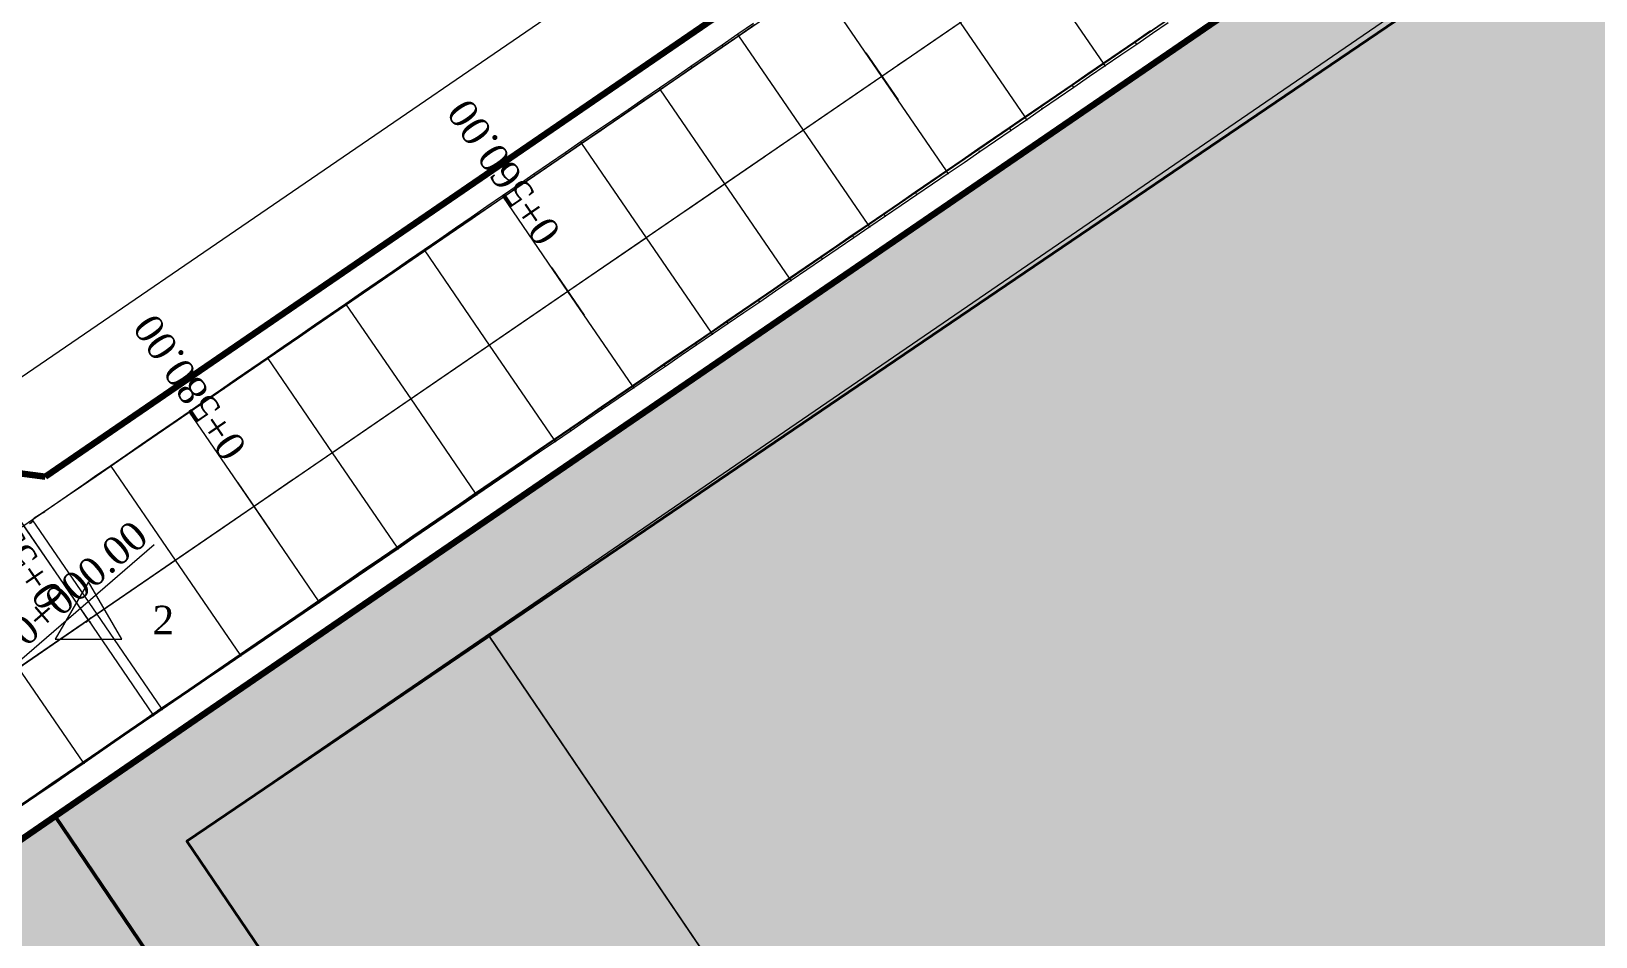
# Model space of a CAD drawing. Header units: metres. Extents: x 478603 to 489313, y 4282657 to 4289463.
# Drawn here: x 479877.6 to 479959.8, y 4287553.9 to 4287601.4 of the extents above; entities that cross this region are included whole.
import ezdxf

# ---------------------------------------------------------------- set-up
doc = ezdxf.new("R2010")
doc.units = ezdxf.units.M
for name, color, linetype, lineweight in [('102', 18, 'Continuous', 50), ('ADAKENARI', 18, 'Continuous', 0), ('EKS_2', 5, 'Continuous', 0), ('EKSENLER', 3, 'Continuous', 0), ('HAT_ENERJI_NAKIL_HAT', 18, 'Continuous', 0), ('HDA_2', 30, 'Continuous', 0), ('HDO_2', 30, 'Continuous', 0), ('ISLETME', 18, 'Continuous', 20), ('KALDIRIM', 11, 'Continuous', 0), ('KDA_2', 150, 'Continuous', 20), ('KYA_2', 1, 'Continuous', 20), ('KYO_2', 1, 'Continuous', 20), ('MUSTEMILAT_CIZGISI', 18, 'Continuous', 50), ('PARSEL_ALAN', 254, 'Continuous', 0), ('PARSEL_SERA_ALAN', 9, 'Continuous', 40), ('PL_ALİNMAN', 1, 'Continuous', 0), ('PL_ENKESIT', 1, 'Continuous', 0), ('PL_KM', 4, 'Continuous', 0), ('PL_KMYAZI', 30, 'Continuous', 0), ('PL_SEMBOL', 7, 'Continuous', 0), ('PL_SOME', 7, 'Continuous', 0), ('PL_TOTFKM', 7, 'Continuous', 0), ('RAKORDMAN', 3, 'Continuous', 0), ('SEV_KYA_HDA', 3, 'Continuous', 0), ('SEV_KYO_HDO', 3, 'Continuous', 0), ('SEV_YKA_KDA', 3, 'Continuous', 0), ('SNR_YAPIYAK', 18, 'Continuous', 0), ('YKA_2', 33, 'Continuous', 0), ('YKO_2', 33, 'Continuous', 0)]:
    doc.layers.add(name, color=color, linetype=linetype, lineweight=lineweight)
doc.styles.get("Standard").update_dxf_attribs({"font": 'times.ttf'})

# ---------------------------------------------------------------- blocks, each defined once
blk = doc.blocks.new('3')
at = {"layer": 'PL_SEMBOL'}
for p, q in [((0, 2), (-1.75, -1)), ((1.75, -1), (0, 2)), ((0.125, 0.125), (-0.125, -0.125)), ((-0.125, 0.125), (0.125, -0.125)), ((-1.75, -1), (1.75, -1))]:
    blk.add_line(p, q, dxfattribs=at)

msp = doc.modelspace()

# ---------------------------------------------------------------- hatches: boundary and pattern name
at = {"layer": 'PARSEL_ALAN'}
for points in [[(479996.216, 4287399.348), (480059.064, 4287488.921), (480291.133, 4287819.673), (480291.199, 4287822.992), (480283.534, 4287834.907), (480280.802, 4287835.46), (479887.055, 4287565.852), (479878.804, 4287560.202), (479991.995, 4287393.333)], [(479643.933, 4287398.761), (479870.571, 4287554.525), (479878.804, 4287560.202), (479991.995, 4287393.333), (479987.775, 4287387.317), (479817.893, 4287145.197)]]:
    msp.add_hatch(color=256, dxfattribs=at).paths.add_polyline_path(points)
at = {"layer": 'PARSEL_SERA_ALAN'}
msp.add_hatch(color=256, dxfattribs=at).paths.add_polyline_path([(479889.336, 4287561.312), (480275.034, 4287822.94), (480280.648, 4287814.665), (480272.703, 4287809.276), (480264.759, 4287803.887), (480267.565, 4287799.749), (480259.621, 4287794.36), (480262.428, 4287790.222), (480254.483, 4287784.833), (480257.29, 4287780.695), (480241.4, 4287769.917), (480244.207, 4287765.779), (480236.262, 4287760.39), (480239.069, 4287756.252), (480231.125, 4287750.863), (480223.18, 4287745.474), (480225.987, 4287741.336), (480218.042, 4287735.947), (480220.849, 4287731.809), (480212.904, 4287726.42), (480215.711, 4287722.282), (480199.822, 4287711.504), (480202.628, 4287707.366), (480194.684, 4287701.977), (480197.49, 4287697.839), (480189.546, 4287692.45), (480192.353, 4287688.312), (480176.463, 4287677.534), (480179.27, 4287673.396), (480171.325, 4287668.007), (480174.132, 4287663.87), (480166.187, 4287658.48), (480168.994, 4287654.343), (480153.105, 4287643.564), (480155.912, 4287639.427), (480147.967, 4287634.038), (480150.774, 4287629.9), (480142.829, 4287624.511), (480134.884, 4287619.122), (480137.691, 4287614.984), (480129.747, 4287609.595), (480132.553, 4287605.457), (480124.609, 4287600.068), (480127.415, 4287595.93), (480111.526, 4287585.152), (480114.333, 4287581.014), (480106.388, 4287575.625), (480109.195, 4287571.487), (480101.25, 4287566.098), (480104.057, 4287561.96), (480088.168, 4287551.182), (480090.975, 4287547.044), (480083.03, 4287541.655), (480085.837, 4287537.517), (480069.947, 4287526.739), (480072.754, 4287522.601), (480064.809, 4287517.212), (480067.616, 4287513.074), (480059.672, 4287507.685), (480062.478, 4287503.547), (480046.589, 4287492.769), (480049.396, 4287488.631), (480041.451, 4287483.242), (480044.258, 4287479.104), (480036.313, 4287473.715), (480039.12, 4287469.578), (480023.231, 4287458.799), (480026.037, 4287454.662), (480018.093, 4287449.273), (480020.9, 4287445.135), (480005.01, 4287434.357), (480007.817, 4287430.219), (479999.872, 4287424.83), (480002.679, 4287420.692), (479994.734, 4287415.303), (479997.541, 4287411.165), (479989.597, 4287405.776), (479885.745, 4287558.876)])

# ---------------------------------------------------------------- linework, layer by layer
at = {"layer": '102'}
msp.add_line((479991.995, 4287393.333, 939.184), (479878.804, 4287560.202, 931.748), dxfattribs=at)
at = {"layer": 'ADAKENARI', "lineweight": 158}
for p, q in [((480355.138, 4287904.539), (479878.286, 4287578.027)), ((479887.055, 4287565.852), (480280.802, 4287835.46)), ((479432.514, 4287253.457), (479887.055, 4287565.852))]:
    msp.add_line(p, q, dxfattribs=at)
at = {"layer": 'ADAKENARI', "lineweight": 100}
msp.add_line((479878.286, 4287578.027), (479870.894, 4287578.987), dxfattribs=at)
at = {"layer": 'EKS_2'}
for p in [(479922.276, 4287599.058, 932.85), (479918.151, 4287596.234, 932.712), (479914.025, 4287593.409, 932.574), (479909.899, 4287590.584, 932.436), (479905.774, 4287587.759, 932.298), (479901.648, 4287584.934, 932.16), (479897.523, 4287582.109, 932.023), (479893.397, 4287579.284, 931.885), (479889.272, 4287576.459, 931.747), (479885.146, 4287573.635, 931.609), (479880.565, 4287570.498, 931.456), (479881.021, 4287570.81, 931.471)]:
    msp.add_point(p, dxfattribs=at)
at = {"layer": 'EKSENLER'}
for p in [(480367.836, 4287904.143), (479420.676, 4287254.422)]:
    msp.add_line(p, (479880.565, 4287570.498), dxfattribs=at)
at = {"layer": 'HAT_ENERJI_NAKIL_HAT'}
for p, q in [((480053.969, 4287689.231, 119.215), (479898.93, 4287583.079, 119.215)), ((479898.93, 4287583.079, 119.215), (479722.87, 4287462.457, 119.215))]:
    msp.add_line(p, q, dxfattribs=at)
at = {"layer": 'HDA_2'}
msp.add_polyline3d([(479915.58, 4287601.757, 932.57), (479914.755, 4287601.192, 932.542), (479913.93, 4287600.627, 932.514), (479913.105, 4287600.062, 932.487), (479912.28, 4287599.498, 932.459), (479911.455, 4287598.933, 932.432), (479910.63, 4287598.368, 932.404), (479909.804, 4287597.803, 932.376), (479908.979, 4287597.238, 932.349), (479908.154, 4287596.673, 932.321), (479907.329, 4287596.108, 932.294), (479906.504, 4287595.543, 932.266), (479905.679, 4287594.978, 932.239), (479904.854, 4287594.413, 932.211), (479904.029, 4287593.848, 932.183), (479903.204, 4287593.283, 932.156), (479902.378, 4287592.718, 932.128), (479901.553, 4287592.153, 932.101), (479900.728, 4287591.588, 932.073), (479899.903, 4287591.023, 932.046), (479899.078, 4287590.458, 932.018), (479898.253, 4287589.893, 931.99), (479897.428, 4287589.328, 931.963), (479896.603, 4287588.763, 931.935), (479895.778, 4287588.198, 931.908), (479894.952, 4287587.633, 931.88), (479894.127, 4287587.068, 931.853), (479893.302, 4287586.503, 931.825), (479892.477, 4287585.938, 931.797), (479891.652, 4287585.373, 931.77), (479890.827, 4287584.808, 931.742), (479890.002, 4287584.243, 931.715), (479889.177, 4287583.678, 931.687), (479888.352, 4287583.113, 931.66), (479887.526, 4287582.548, 931.632), (479886.701, 4287581.983, 931.604), (479885.876, 4287581.418, 931.577), (479885.051, 4287580.853, 931.549), (479884.226, 4287580.288, 931.522), (479883.401, 4287579.723, 931.494), (479882.576, 4287579.159, 931.467), (479881.751, 4287578.594, 931.439), (479879.814, 4287577.268, 931.452)], dxfattribs=at)
for p in [(479914.755, 4287601.192, 932.542), (479910.63, 4287598.368, 932.404), (479906.504, 4287595.543, 932.266), (479902.378, 4287592.718, 932.128), (479898.253, 4287589.893, 931.99), (479894.127, 4287587.068, 931.853), (479890.002, 4287584.243, 931.715), (479885.876, 4287581.418, 931.577), (479881.751, 4287578.594, 931.439)]:
    msp.add_point(p, dxfattribs=at)
at = {"layer": 'HDO_2'}
msp.add_polyline3d([(479936.405, 4287601.434, 933.231), (479935.58, 4287600.869, 933.183), (479934.754, 4287600.304, 933.135), (479933.929, 4287599.74, 933.086), (479933.104, 4287599.175, 933.038), (479932.279, 4287598.61, 932.99), (479931.454, 4287598.045, 932.942), (479930.629, 4287597.48, 932.894), (479929.803, 4287596.915, 932.845), (479928.978, 4287596.35, 932.812), (479928.153, 4287595.786, 932.779), (479927.328, 4287595.221, 932.746), (479926.503, 4287594.656, 932.713), (479925.677, 4287594.091, 932.68), (479924.852, 4287593.526, 932.652), (479924.027, 4287592.961, 932.624), (479923.202, 4287592.397, 932.597), (479922.377, 4287591.832, 932.569), (479921.551, 4287591.267, 932.542), (479920.726, 4287590.702, 932.514), (479919.901, 4287590.137, 932.487), (479919.076, 4287589.572, 932.459), (479918.251, 4287589.007, 932.431), (479917.425, 4287588.443, 932.404), (479916.6, 4287587.878, 932.376), (479915.775, 4287587.313, 932.349), (479914.95, 4287586.748, 932.321), (479914.125, 4287586.183, 932.294), (479913.299, 4287585.618, 932.266), (479912.474, 4287585.054, 932.238), (479911.649, 4287584.489, 932.211), (479910.824, 4287583.924, 932.183), (479909.999, 4287583.359, 932.156), (479909.173, 4287582.794, 932.128), (479908.348, 4287582.229, 932.101), (479907.523, 4287581.664, 932.073), (479906.698, 4287581.1, 932.045), (479905.873, 4287580.535, 932.018), (479905.047, 4287579.97, 931.99), (479904.222, 4287579.405, 931.963), (479903.397, 4287578.84, 931.935), (479902.572, 4287578.275, 931.908), (479901.747, 4287577.711, 931.88), (479900.921, 4287577.146, 931.852), (479900.096, 4287576.581, 931.825), (479899.271, 4287576.016, 931.797), (479898.446, 4287575.451, 931.77), (479897.621, 4287574.887, 931.742), (479896.795, 4287574.322, 931.715), (479895.969, 4287573.756, 931.687), (479895.143, 4287573.19, 931.659), (479894.317, 4287572.625, 931.632), (479893.492, 4287572.06, 931.604), (479892.669, 4287571.497, 931.577), (479891.852, 4287570.938, 931.55), (479891.037, 4287570.38, 931.522), (479890.22, 4287569.821, 931.495), (479889.394, 4287569.255, 931.467), (479888.543, 4287568.673, 931.439), (479887.649, 4287568.061, 931.409), (479886.739, 4287567.438, 931.379), (479885.848, 4287566.828, 931.349), (479885.029, 4287566.267, 931.322), (479884.417, 4287565.849, 931.301), (479884.187, 4287565.691, 931.294), (479884.157, 4287565.671, 931.293), (479884.178, 4287565.685, 931.292), (479884.158, 4287565.672, 931.292), (479883.962, 4287565.537, 931.286), (479883.431, 4287565.172, 931.268), (479882.715, 4287564.68, 931.244), (479881.931, 4287564.141, 931.218), (479881.122, 4287563.585, 931.191), (479880.305, 4287563.024, 931.163), (479879.48, 4287562.458, 931.136), (479878.656, 4287561.892, 931.108), (479877.832, 4287561.325, 931.081), (479877.008, 4287560.759, 931.053)], dxfattribs=at)
for p in [(479933.929, 4287599.74, 933.086), (479929.803, 4287596.915, 932.845), (479925.677, 4287594.091, 932.68), (479921.551, 4287591.267, 932.542), (479917.425, 4287588.443, 932.404), (479913.299, 4287585.618, 932.266), (479909.173, 4287582.794, 932.128), (479905.047, 4287579.97, 931.99), (479900.921, 4287577.146, 931.852), (479896.795, 4287574.322, 931.715), (479892.669, 4287571.497, 931.577), (479888.543, 4287568.673, 931.439), (479883.962, 4287565.537, 931.286), (479884.417, 4287565.849, 931.301), (479880.305, 4287563.024, 931.163)]:
    msp.add_point(p, dxfattribs=at)
at = {"layer": 'ISLETME'}
for p, q in [((479901.634, 4287569.655), (479885.736, 4287558.889)), ((479954.963, 4287491.035), (479901.634, 4287569.655)), ((479885.736, 4287558.889), (479939.074, 4287480.257))]:
    msp.add_line(p, q, dxfattribs=at)
at = {"layer": 'KALDIRIM'}
for p, q in [((480358.428, 4287904.974), (479877.175, 4287575.448)), ((479871.352, 4287556.882), (480278.883, 4287835.964))]:
    msp.add_line(p, q, dxfattribs=at)
at = {"layer": 'KDA_2'}
msp.add_polyline3d([(479878.287, 4287576.21, 931.373), (479878.139, 4287576.115, 931.35), (479877.993, 4287576.021, 931.328), (479877.851, 4287575.929, 931.306), (479877.722, 4287575.841, 931.286), (479877.628, 4287575.764, 931.27), (479877.598, 4287575.708, 931.267), (479877.593, 4287575.662, 931.265), (479877.572, 4287575.615, 931.263), (479877.478, 4287575.554, 931.257)], dxfattribs=at)
msp.add_point((479877.628, 4287575.764, 931.27), dxfattribs=at)
at = {"layer": 'KYA_2'}
msp.add_polyline3d([(479915.527, 4287601.835, 933.509), (479914.703, 4287601.269, 933.465), (479913.879, 4287600.702, 933.424), (479913.054, 4287600.136, 933.383), (479912.23, 4287599.57, 933.341), (479911.406, 4287599.004, 933.3), (479910.581, 4287598.438, 933.259), (479909.756, 4287597.873, 933.228), (479908.931, 4287597.308, 933.197), (479908.106, 4287596.742, 933.166), (479907.281, 4287596.177, 933.136), (479906.457, 4287595.612, 933.105), (479905.632, 4287595.046, 933.062), (479904.808, 4287594.48, 933.019), (479903.984, 4287593.914, 932.976), (479903.159, 4287593.347, 932.933), (479902.335, 4287592.781, 932.89), (479901.512, 4287592.214, 932.838), (479900.688, 4287591.647, 932.787), (479899.864, 4287591.08, 932.735), (479899.04, 4287590.513, 932.684), (479898.217, 4287589.946, 932.632), (479897.393, 4287589.379, 932.586), (479896.569, 4287588.813, 932.539), (479895.745, 4287588.246, 932.492), (479894.92, 4287587.68, 932.446), (479894.096, 4287587.113, 932.399), (479893.273, 4287586.546, 932.345), (479892.449, 4287585.979, 932.291), (479891.625, 4287585.412, 932.236), (479890.801, 4287584.844, 932.182), (479889.978, 4287584.277, 932.128), (479889.156, 4287583.711, 932.069), (479888.335, 4287583.144, 932.01), (479887.513, 4287582.577, 931.95), (479886.689, 4287582.01, 931.891), (479885.862, 4287581.439, 931.831), (479885.027, 4287580.864, 931.774), (479884.19, 4287580.288, 931.718), (479883.356, 4287579.714, 931.662), (479882.533, 4287579.147, 931.606), (479881.744, 4287578.603, 931.553), (479881.017, 4287578.1, 931.515), (479880.323, 4287577.62, 931.479), (479879.641, 4287577.147, 931.443), (479878.963, 4287576.678, 931.408), (479878.287, 4287576.21, 931.373)], dxfattribs=at)
for p in [(479914.703, 4287601.269, 933.465), (479910.581, 4287598.438, 933.259), (479906.457, 4287595.612, 933.105), (479902.335, 4287592.781, 932.89), (479898.217, 4287589.946, 932.632), (479894.096, 4287587.113, 932.399), (479889.978, 4287584.277, 932.128), (479885.862, 4287581.439, 931.831), (479881.744, 4287578.603, 931.553)]:
    msp.add_point(p, dxfattribs=at)
at = {"layer": 'KYO_2'}
msp.add_polyline3d([(479937.319, 4287601.87, 934.847), (479936.493, 4287601.305, 934.8), (479935.668, 4287600.74, 934.752), (479934.843, 4287600.175, 934.704), (479934.018, 4287599.61, 934.656), (479933.193, 4287599.044, 934.621), (479932.369, 4287598.478, 934.587), (479931.545, 4287597.912, 934.552), (479930.721, 4287597.346, 934.518), (479929.896, 4287596.78, 934.483), (479929.071, 4287596.215, 934.44), (479928.245, 4287595.651, 934.397), (479927.419, 4287595.087, 934.354), (479926.593, 4287594.523, 934.311), (479925.767, 4287593.96, 934.268), (479924.94, 4287593.397, 934.212), (479924.114, 4287592.835, 934.157), (479923.287, 4287592.272, 934.101), (479922.46, 4287591.71, 934.046), (479921.633, 4287591.147, 933.99), (479920.807, 4287590.584, 933.948), (479919.981, 4287590.02, 933.905), (479919.155, 4287589.457, 933.862), (479918.329, 4287588.893, 933.82), (479917.503, 4287588.329, 933.777), (479916.677, 4287587.766, 933.728), (479915.85, 4287587.203, 933.679), (479915.024, 4287586.64, 933.629), (479914.197, 4287586.077, 933.58), (479913.371, 4287585.514, 933.531), (479912.545, 4287584.951, 933.489), (479911.719, 4287584.387, 933.447), (479910.893, 4287583.823, 933.405), (479910.067, 4287583.259, 933.363), (479909.241, 4287582.696, 933.321), (479908.415, 4287582.132, 933.275), (479907.589, 4287581.569, 933.23), (479906.762, 4287581.005, 933.184), (479905.936, 4287580.442, 933.139), (479905.11, 4287579.879, 933.094), (479904.283, 4287579.316, 933.038), (479903.456, 4287578.754, 932.983), (479902.629, 4287578.192, 932.927), (479901.802, 4287577.629, 932.872), (479900.976, 4287577.066, 932.817), (479900.15, 4287576.503, 932.782), (479899.325, 4287575.938, 932.747), (479898.499, 4287575.374, 932.712), (479897.674, 4287574.81, 932.677), (479896.848, 4287574.245, 932.642), (479896.021, 4287573.68, 932.609), (479895.195, 4287573.114, 932.575), (479894.369, 4287572.549, 932.542), (479893.543, 4287571.985, 932.508), (479892.72, 4287571.423, 932.475), (479891.902, 4287570.866, 932.42), (479891.085, 4287570.31, 932.365), (479890.266, 4287569.753, 932.311), (479889.439, 4287569.19, 932.255), (479888.586, 4287568.61, 932.198), (479887.69, 4287568.001, 932.133), (479886.778, 4287567.381, 932.067), (479885.885, 4287566.774, 932.002), (479885.064, 4287566.216, 931.942), (479884.451, 4287565.8, 931.898), (479884.22, 4287565.643, 931.886), (479884.19, 4287565.622, 931.885), (479884.211, 4287565.637, 931.884), (479884.191, 4287565.623, 931.883), (479883.995, 4287565.489, 931.873), (479883.464, 4287565.124, 931.853), (479882.748, 4287564.632, 931.825), (479881.963, 4287564.094, 931.795), (479881.154, 4287563.538, 931.764), (479880.337, 4287562.977, 931.733), (479879.512, 4287562.411, 931.7), (479878.688, 4287561.846, 931.667), (479877.863, 4287561.28, 931.633), (479877.039, 4287560.714, 931.6)], dxfattribs=at)
for p in [(479934.018, 4287599.61, 934.656), (479929.896, 4287596.78, 934.483), (479925.767, 4287593.96, 934.268), (479921.633, 4287591.147, 933.99), (479917.503, 4287588.329, 933.777), (479913.371, 4287585.514, 933.531), (479909.241, 4287582.696, 933.321), (479905.11, 4287579.879, 933.094), (479900.976, 4287577.066, 932.817), (479896.848, 4287574.245, 932.642), (479892.72, 4287571.423, 932.475), (479888.586, 4287568.61, 932.198), (479883.995, 4287565.489, 931.873), (479884.451, 4287565.8, 931.898), (479880.337, 4287562.977, 931.733)]:
    msp.add_point(p, dxfattribs=at)
at = {"layer": 'MUSTEMILAT_CIZGISI', "lineweight": 13}
msp.add_polyline3d([(479885.745, 4287558.876, 0), (479901.634, 4287569.655, 0), (479954.963, 4287491.035, 0), (479939.074, 4287480.257, 0), (479885.745, 4287558.876, 0)], close=True, dxfattribs=at)
at = {"layer": 'PARSEL_ALAN'}
for points in [[(479996.216, 4287399.348, 939.645), (480059.064, 4287488.921, 943.267), (480291.133, 4287819.673, 945.979), (480291.199, 4287822.992, 946.036), (480283.534, 4287834.907, 945.68), (480280.802, 4287835.46, 945.573), (479887.055, 4287565.852, 932.114), (479878.804, 4287560.202, 932.161), (479991.995, 4287393.333, 939.518), (479996.216, 4287399.348, 939.645)], [(479996.216, 4287399.348, 0), (480059.064, 4287488.921, 0), (480291.133, 4287819.673, 0), (480291.199, 4287822.992, 0), (480283.534, 4287834.907, 0), (480280.802, 4287835.46, 0), (479887.055, 4287565.852, 0), (479878.804, 4287560.202, 0), (479991.995, 4287393.333, 0), (479996.216, 4287399.348, 0)], [(479643.933, 4287398.761, 927.06), (479870.571, 4287554.525, 931.416), (479878.804, 4287560.202, 931.748), (479991.995, 4287393.333, 939.184), (479987.775, 4287387.317, 939.205), (479817.893, 4287145.197, 932.321), (479643.933, 4287398.761, 927.06)], [(479643.933, 4287398.761, 0), (479870.571, 4287554.525, 0), (479878.804, 4287560.202, 0), (479991.995, 4287393.333, 0), (479987.775, 4287387.317, 0), (479817.893, 4287145.197, 0), (479643.933, 4287398.761, 0)]]:
    msp.add_polyline3d(points, close=True, dxfattribs=at)
at = {"layer": 'PARSEL_SERA_ALAN'}
msp.add_polyline3d([(479989.597, 4287405.776, 0), (479885.745, 4287558.876, 0), (479889.336, 4287561.312, 0), (479889.336, 4287561.312, 0), (480275.034, 4287822.94, 0)], dxfattribs=at)
msp.add_polyline3d([(479989.597, 4287405.776, 0), (479885.745, 4287558.876, 0), (479889.336, 4287561.312, 0), (479889.336, 4287561.312, 0), (480275.034, 4287822.94, 0)], dxfattribs=at)
at = {"layer": 'PL_ALİNMAN'}
for p, q in [((479928.464, 4287603.296), (479924.339, 4287600.471)), ((479923.514, 4287599.906), (479923.101, 4287599.623)), ((479922.276, 4287599.058), (479918.151, 4287596.234)), ((479917.325, 4287595.669), (479916.913, 4287595.386)), ((479916.088, 4287594.821), (479911.962, 4287591.996)), ((479911.137, 4287591.431), (479910.725, 4287591.149)), ((479909.899, 4287590.584), (479905.774, 4287587.759)), ((479904.949, 4287587.194), (479904.536, 4287586.911)), ((479903.711, 4287586.347), (479899.586, 4287583.522)), ((479898.76, 4287582.957), (479898.348, 4287582.674)), ((479897.523, 4287582.109), (479893.397, 4287579.284)), ((479892.572, 4287578.719), (479892.16, 4287578.437)), ((479891.334, 4287577.872), (479887.209, 4287575.047)), ((479886.384, 4287574.482), (479885.971, 4287574.2)), ((479885.146, 4287573.635), (479881.021, 4287570.81)), ((479880.565, 4287570.498), (479876.444, 4287567.666))]:
    msp.add_line(p, q, dxfattribs=at)
at = {"layer": 'PL_ENKESIT'}
for points in [[(479934.018, 4287599.61, 934.656), (479933.929, 4287599.74, 933.086), (479933.924, 4287599.748, 933.136), (479930.527, 4287604.708, 933.257), (479927.137, 4287609.659, 933.137), (479927.132, 4287609.667, 933.087), (479927.07, 4287609.758, 934.185)], [(479929.896, 4287596.78, 934.483), (479929.803, 4287596.915, 932.845), (479929.798, 4287596.924, 932.895), (479926.402, 4287601.883, 933.016), (479923.012, 4287606.834, 932.896), (479923.006, 4287606.842, 932.846), (479922.946, 4287606.929, 933.903)], [(479925.767, 4287593.96, 934.268), (479925.677, 4287594.091, 932.68), (479925.672, 4287594.099, 932.73), (479922.276, 4287599.058, 932.85), (479918.886, 4287604.009, 932.73), (479918.881, 4287604.017, 932.68), (479918.824, 4287604.1, 933.684)], [(479921.633, 4287591.147, 933.99), (479921.551, 4287591.267, 932.542), (479921.546, 4287591.275, 932.592), (479918.151, 4287596.234, 932.712), (479914.761, 4287601.184, 932.592), (479914.755, 4287601.192, 932.542), (479914.703, 4287601.269, 933.465)], [(479917.503, 4287588.329, 933.777), (479917.425, 4287588.443, 932.404), (479917.42, 4287588.451, 932.454), (479914.025, 4287593.409, 932.574), (479910.635, 4287598.359, 932.454), (479910.63, 4287598.368, 932.404), (479910.581, 4287598.438, 933.259)], [(479913.371, 4287585.514, 933.531), (479913.299, 4287585.618, 932.266), (479913.294, 4287585.627, 932.316), (479909.899, 4287590.584, 932.436), (479906.51, 4287595.534, 932.316), (479906.504, 4287595.543, 932.266), (479906.457, 4287595.612, 933.105)], [(479909.241, 4287582.696, 933.321), (479909.173, 4287582.794, 932.128), (479909.168, 4287582.802, 932.178), (479905.774, 4287587.759, 932.298), (479902.384, 4287592.71, 932.178), (479902.378, 4287592.718, 932.128), (479902.335, 4287592.781, 932.89)], [(479905.11, 4287579.879, 933.094), (479905.047, 4287579.97, 931.99), (479905.042, 4287579.978, 932.04), (479901.648, 4287584.934, 932.16), (479898.259, 4287589.885, 932.04), (479898.253, 4287589.893, 931.99), (479898.217, 4287589.946, 932.632)], [(479900.976, 4287577.066, 932.817), (479900.921, 4287577.146, 931.852), (479900.916, 4287577.154, 931.903), (479897.523, 4287582.109, 932.023), (479894.133, 4287587.06, 931.903), (479894.127, 4287587.068, 931.853), (479894.096, 4287587.113, 932.399)], [(479896.848, 4287574.245, 932.642), (479896.795, 4287574.322, 931.715), (479896.79, 4287574.33, 931.765), (479893.397, 4287579.284, 931.885), (479890.007, 4287584.235, 931.765), (479890.002, 4287584.243, 931.715), (479889.978, 4287584.277, 932.128)], [(479892.72, 4287571.423, 932.475), (479892.669, 4287571.497, 931.577), (479892.664, 4287571.506, 931.627), (479889.272, 4287576.459, 931.747), (479885.882, 4287581.41, 931.627), (479885.876, 4287581.418, 931.577), (479885.862, 4287581.439, 931.831)], [(479888.586, 4287568.61, 932.198), (479888.543, 4287568.673, 931.439), (479888.538, 4287568.681, 931.489), (479885.146, 4287573.635, 931.609), (479881.756, 4287578.585, 931.489), (479881.751, 4287578.594, 931.439), (479881.744, 4287578.603, 931.553)], [(479883.995, 4287565.489, 931.873), (479883.962, 4287565.537, 931.286), (479883.956, 4287565.545, 931.336), (479880.565, 4287570.498, 931.456), (479877.175, 4287575.449, 931.336), (479877.173, 4287575.452, 931.242)], [(479884.451, 4287565.8, 931.898), (479884.417, 4287565.849, 931.301), (479884.412, 4287565.857, 931.351), (479881.021, 4287570.81, 931.471), (479877.631, 4287575.76, 931.351), (479877.628, 4287575.764, 931.27)], [(479880.337, 4287562.977, 931.733), (479880.305, 4287563.024, 931.163), (479880.299, 4287563.032, 931.213), (479876.899, 4287567.979, 931.333), (479872.638, 4287574.178, 931.183), (479872.635, 4287574.184, 931.056)]]:
    msp.add_polyline3d(points, dxfattribs=at)
at = {"layer": 'PL_KM'}
for p, q in [((479921.429, 4287600.296), (479923.124, 4287597.821)), ((479904.926, 4287588.997), (479906.621, 4287586.521)), ((479888.424, 4287577.697), (479890.119, 4287575.222))]:
    msp.add_line(p, q, dxfattribs=at)
at = {"layer": 'PL_SOME'}
msp.add_point((479880.565, 4287570.498), dxfattribs=at)
at = {"layer": 'RAKORDMAN'}
for p, q in [((479978.257, 4287630.092), (479871.352, 4287556.882, 812.81)), ((479931.184, 4287612.43, 796.106), (479887.7, 4287582.655, 762.814)), ((479887.7, 4287582.655, 762.814), (479877.06, 4287575.372, 672.893))]:
    msp.add_line(p, q, dxfattribs=at)
msp.add_point((479887.7, 4287582.655, 762.814), dxfattribs=at)
at = {"layer": 'SEV_KYA_HDA'}
for p, q in [((479913.879, 4287600.702, 933.424), (479913.904, 4287600.665, 932.969)), ((479912.23, 4287599.57, 933.341), (479912.28, 4287599.498, 932.459)), ((479910.581, 4287598.438, 933.259), (479910.605, 4287598.403, 932.831)), ((479908.931, 4287597.308, 933.197), (479908.979, 4287597.238, 932.349)), ((479907.281, 4287596.177, 933.136), (479907.305, 4287596.142, 932.715)), ((479905.632, 4287595.046, 933.062), (479905.679, 4287594.978, 932.239)), ((479903.984, 4287593.914, 932.976), (479904.006, 4287593.881, 932.58)), ((479902.335, 4287592.781, 932.89), (479902.378, 4287592.718, 932.128)), ((479900.688, 4287591.647, 932.787), (479900.708, 4287591.617, 932.43)), ((479899.04, 4287590.513, 932.684), (479899.078, 4287590.458, 932.018)), ((479897.393, 4287589.379, 932.586), (479897.41, 4287589.354, 932.274)), ((479895.744, 4287588.246, 932.492), (479895.778, 4287588.198, 931.908)), ((479894.096, 4287587.113, 932.399), (479894.112, 4287587.091, 932.126)), ((479892.449, 4287585.979, 932.291), (479892.477, 4287585.938, 931.797)), ((479890.802, 4287584.845, 932.182), (479890.814, 4287584.826, 931.962)), ((479889.155, 4287583.71, 932.069), (479889.177, 4287583.678, 931.687)), ((479887.509, 4287582.574, 931.95), (479887.517, 4287582.561, 931.791)), ((479885.862, 4287581.439, 931.831), (479885.876, 4287581.418, 931.577)), ((479884.215, 4287580.305, 931.72), (479884.22, 4287580.297, 931.621)), ((479882.568, 4287579.171, 931.608), (479882.576, 4287579.159, 931.467)), ((479880.922, 4287578.034, 931.51), (479880.924, 4287578.031, 931.477))]:
    msp.add_line(p, q, dxfattribs=at)
at = {"layer": 'SEV_KYO_HDO'}
for p, q in [((479935.668, 4287600.74, 934.752), (479935.58, 4287600.869, 933.183)), ((479934.018, 4287599.61, 934.656), (479933.974, 4287599.675, 933.871)), ((479932.369, 4287598.478, 934.587), (479932.279, 4287598.61, 932.99)), ((479930.721, 4287597.346, 934.518), (479930.675, 4287597.413, 933.706)), ((479929.071, 4287596.215, 934.44), (479928.978, 4287596.35, 932.812)), ((479927.419, 4287595.087, 934.354), (479927.373, 4287595.154, 933.55)), ((479925.767, 4287593.96, 934.268), (479925.677, 4287594.091, 932.68)), ((479924.114, 4287592.835, 934.157), (479924.07, 4287592.898, 933.391)), ((479922.46, 4287591.71, 934.046), (479922.377, 4287591.832, 932.569)), ((479920.807, 4287590.584, 933.948), (479920.767, 4287590.643, 933.231)), ((479919.155, 4287589.457, 933.862), (479919.076, 4287589.572, 932.459)), ((479917.503, 4287588.329, 933.777), (479917.464, 4287588.386, 933.09)), ((479915.85, 4287587.203, 933.679), (479915.775, 4287587.313, 932.349)), ((479914.197, 4287586.077, 933.58), (479914.161, 4287586.13, 932.937)), ((479912.545, 4287584.951, 933.489), (479912.474, 4287585.054, 932.238)), ((479910.893, 4287583.823, 933.405), (479910.858, 4287583.874, 932.794)), ((479909.241, 4287582.696, 933.321), (479909.173, 4287582.794, 932.128)), ((479907.589, 4287581.569, 933.23), (479907.556, 4287581.617, 932.651)), ((479905.936, 4287580.442, 933.139), (479905.873, 4287580.535, 932.018)), ((479904.283, 4287579.316, 933.038), (479904.253, 4287579.361, 932.5)), ((479902.629, 4287578.192, 932.927), (479902.572, 4287578.275, 931.908)), ((479900.976, 4287577.066, 932.817), (479900.949, 4287577.106, 932.335)), ((479899.324, 4287575.938, 932.747), (479899.271, 4287576.016, 931.797)), ((479897.673, 4287574.809, 932.677), (479897.647, 4287574.848, 932.21)), ((479896.022, 4287573.68, 932.609), (479895.97, 4287573.757, 931.687)), ((479894.372, 4287572.551, 932.542), (479894.346, 4287572.589, 932.087)), ((479892.72, 4287571.423, 932.475), (479892.669, 4287571.497, 931.577)), ((479891.067, 4287570.298, 932.364), (479891.043, 4287570.333, 931.943)), ((479889.413, 4287569.173, 932.253), (479889.369, 4287569.238, 931.467)), ((479887.759, 4287568.048, 932.138), (479887.739, 4287568.078, 931.775)), ((479886.105, 4287566.924, 932.018), (479886.068, 4287566.978, 931.356)), ((479884.451, 4287565.8, 931.898), (479884.434, 4287565.824, 931.599)), ((479882.81, 4287564.675, 931.828), (479882.777, 4287564.723, 931.246)), ((479881.161, 4287563.543, 931.765), (479881.145, 4287563.567, 931.478)), ((479879.512, 4287562.411, 931.7), (479879.48, 4287562.458, 931.136)), ((479877.863, 4287561.28, 931.633), (479877.848, 4287561.303, 931.357))]:
    msp.add_line(p, q, dxfattribs=at)
at = {"layer": 'SEV_YKA_KDA'}
msp.add_line((479877.631, 4287575.76, 931.351), (479877.63, 4287575.762, 931.311), dxfattribs=at)
at = {"layer": 'SNR_YAPIYAK'}
for p, q in [((479885.736, 4287558.889, 912.337), (480281.031, 4287829.557, 912.337)), ((480011.198, 4287675.095, 119.215), (479877.037, 4287583.231, 119.215)), ((479992.065, 4287402.137, 912.337), (479885.736, 4287558.889, 912.337))]:
    msp.add_line(p, q, dxfattribs=at)
at = {"layer": 'YKA_2'}
msp.add_polyline3d([(479915.586, 4287601.749, 932.62), (479914.761, 4287601.184, 932.592), (479913.936, 4287600.619, 932.564), (479913.11, 4287600.054, 932.537), (479912.285, 4287599.489, 932.509), (479911.46, 4287598.924, 932.482), (479910.635, 4287598.359, 932.454), (479909.81, 4287597.794, 932.426), (479908.985, 4287597.229, 932.399), (479908.16, 4287596.664, 932.371), (479907.335, 4287596.099, 932.344), (479906.51, 4287595.534, 932.316), (479905.685, 4287594.969, 932.289), (479904.859, 4287594.405, 932.261), (479904.034, 4287593.84, 932.233), (479903.209, 4287593.275, 932.206), (479902.384, 4287592.71, 932.178), (479901.559, 4287592.145, 932.151), (479900.734, 4287591.58, 932.123), (479899.909, 4287591.015, 932.096), (479899.084, 4287590.45, 932.068), (479898.259, 4287589.885, 932.04), (479897.433, 4287589.32, 932.013), (479896.608, 4287588.755, 931.985), (479895.783, 4287588.19, 931.958), (479894.958, 4287587.625, 931.93), (479894.133, 4287587.06, 931.903), (479893.308, 4287586.495, 931.875), (479892.483, 4287585.93, 931.847), (479891.657, 4287585.365, 931.82), (479890.832, 4287584.8, 931.792), (479890.007, 4287584.235, 931.765), (479889.183, 4287583.67, 931.737), (479888.358, 4287583.106, 931.71), (479887.534, 4287582.541, 931.682), (479886.708, 4287581.976, 931.655), (479885.882, 4287581.41, 931.627), (479885.053, 4287580.842, 931.599), (479884.223, 4287580.274, 931.571), (479883.394, 4287579.706, 931.544), (479882.569, 4287579.142, 931.516), (479881.756, 4287578.585, 931.489), (479880.967, 4287578.045, 931.463), (479880.198, 4287577.518, 931.437), (479879.457, 4287577.011, 931.412), (479878.782, 4287576.549, 931.39), (479878.287, 4287576.21, 931.373), (479878.122, 4287576.096, 931.373), (479878.132, 4287576.103, 931.373), (479878.2, 4287576.149, 931.373), (479878.27, 4287576.197, 931.373), (479878.287, 4287576.21, 931.373), (479878.201, 4287576.155, 931.37), (479878.057, 4287576.062, 931.366), (479877.897, 4287575.956, 931.36), (479877.744, 4287575.851, 931.355), (479877.631, 4287575.76, 931.351), (479877.592, 4287575.699, 931.349), (479877.587, 4287575.653, 931.348), (479877.569, 4287575.607, 931.347), (479877.478, 4287575.549, 931.344)], dxfattribs=at)
for p in [(479914.761, 4287601.184, 932.592), (479910.635, 4287598.359, 932.454), (479906.51, 4287595.534, 932.316), (479902.384, 4287592.71, 932.178), (479898.259, 4287589.885, 932.04), (479894.133, 4287587.06, 931.903), (479890.007, 4287584.235, 931.765), (479885.882, 4287581.41, 931.627), (479881.756, 4287578.585, 931.489), (479877.631, 4287575.76, 931.351)]:
    msp.add_point(p, dxfattribs=at)
at = {"layer": 'YKO_2'}
msp.add_polyline3d([(479936.399, 4287601.442, 933.281), (479935.574, 4287600.877, 933.233), (479934.749, 4287600.313, 933.185), (479933.924, 4287599.748, 933.136), (479933.098, 4287599.183, 933.088), (479932.273, 4287598.618, 933.04), (479931.448, 4287598.053, 932.992), (479930.623, 4287597.488, 932.944), (479929.798, 4287596.924, 932.895), (479928.972, 4287596.359, 932.862), (479928.147, 4287595.794, 932.829), (479927.322, 4287595.229, 932.796), (479926.497, 4287594.664, 932.763), (479925.672, 4287594.099, 932.73), (479924.846, 4287593.534, 932.702), (479924.021, 4287592.97, 932.674), (479923.196, 4287592.405, 932.647), (479922.371, 4287591.84, 932.619), (479921.546, 4287591.275, 932.592), (479920.72, 4287590.71, 932.564), (479919.895, 4287590.145, 932.537), (479919.07, 4287589.581, 932.509), (479918.245, 4287589.016, 932.481), (479917.42, 4287588.451, 932.454), (479916.595, 4287587.886, 932.426), (479915.769, 4287587.321, 932.399), (479914.944, 4287586.756, 932.371), (479914.119, 4287586.191, 932.344), (479913.294, 4287585.627, 932.316), (479912.469, 4287585.062, 932.288), (479911.643, 4287584.497, 932.261), (479910.818, 4287583.932, 932.233), (479909.993, 4287583.367, 932.206), (479909.168, 4287582.802, 932.178), (479908.343, 4287582.238, 932.151), (479907.517, 4287581.673, 932.123), (479906.692, 4287581.108, 932.095), (479905.867, 4287580.543, 932.068), (479905.042, 4287579.978, 932.04), (479904.217, 4287579.413, 932.013), (479903.391, 4287578.848, 931.985), (479902.566, 4287578.284, 931.958), (479901.741, 4287577.719, 931.93), (479900.916, 4287577.154, 931.903), (479900.091, 4287576.589, 931.875), (479899.266, 4287576.024, 931.847), (479898.441, 4287575.46, 931.82), (479897.615, 4287574.895, 931.792), (479896.79, 4287574.33, 931.765), (479895.964, 4287573.764, 931.737), (479895.137, 4287573.199, 931.709), (479894.311, 4287572.633, 931.682), (479893.486, 4287572.068, 931.654), (479892.664, 4287571.506, 931.627), (479891.847, 4287570.946, 931.6), (479891.032, 4287570.388, 931.572), (479890.214, 4287569.829, 931.545), (479889.388, 4287569.263, 931.517), (479888.538, 4287568.681, 931.489), (479887.643, 4287568.069, 931.459), (479886.733, 4287567.446, 931.429), (479885.842, 4287566.836, 931.399), (479885.024, 4287566.276, 931.372), (479884.412, 4287565.857, 931.351), (479884.182, 4287565.7, 931.344), (479884.151, 4287565.679, 931.343), (479884.172, 4287565.693, 931.343), (479884.153, 4287565.68, 931.342), (479883.956, 4287565.545, 931.336), (479883.426, 4287565.181, 931.318), (479882.709, 4287564.689, 931.294), (479881.925, 4287564.15, 931.268), (479881.116, 4287563.594, 931.241), (479880.299, 4287563.032, 931.213), (479879.475, 4287562.466, 931.186), (479878.65, 4287561.9, 931.158), (479877.826, 4287561.334, 931.131), (479877.002, 4287560.767, 931.103)], dxfattribs=at)
for p in [(479933.924, 4287599.748, 933.136), (479929.798, 4287596.924, 932.895), (479925.672, 4287594.099, 932.73), (479921.546, 4287591.275, 932.592), (479917.42, 4287588.451, 932.454), (479913.294, 4287585.627, 932.316), (479909.168, 4287582.802, 932.178), (479905.042, 4287579.978, 932.04), (479900.916, 4287577.154, 931.903), (479896.79, 4287574.33, 931.765), (479892.664, 4287571.506, 931.627), (479888.538, 4287568.681, 931.489), (479883.956, 4287565.545, 931.336), (479884.412, 4287565.857, 931.351), (479880.299, 4287563.032, 931.213)]:
    msp.add_point(p, dxfattribs=at)

# ---------------------------------------------------------------- block references
at = {"layer": 'PL_SEMBOL'}
msp.add_blockref('3', (479880.565, 4287570.498), dxfattribs=at)

# ---------------------------------------------------------------- texts
at = {"layer": 'PL_KMYAZI'}
for s, p in [('0+560.00', (479905.458, 4287590.875)), ('0+580.00', (479888.956, 4287579.576))]:
    msp.add_text(s, height=1.5, rotation=484.40035, dxfattribs=at).set_placement(p)
at = {"layer": 'PL_SEMBOL'}
msp.add_text('2', height=1.5, dxfattribs=at).set_placement((479883.94, 4287569.748))
at = {"layer": 'PL_TOTFKM'}
for s, rotation, p in [('%%U   0+590.55', 484.40035, (479880.317, 4287570.328)), ('%%UPB 0+000.00', 400.7973, (479874.752, 4287566.865))]:
    msp.add_text(s, height=1.5, rotation=rotation, dxfattribs=at).set_placement(p)

doc.saveas('drawing.dxf')
